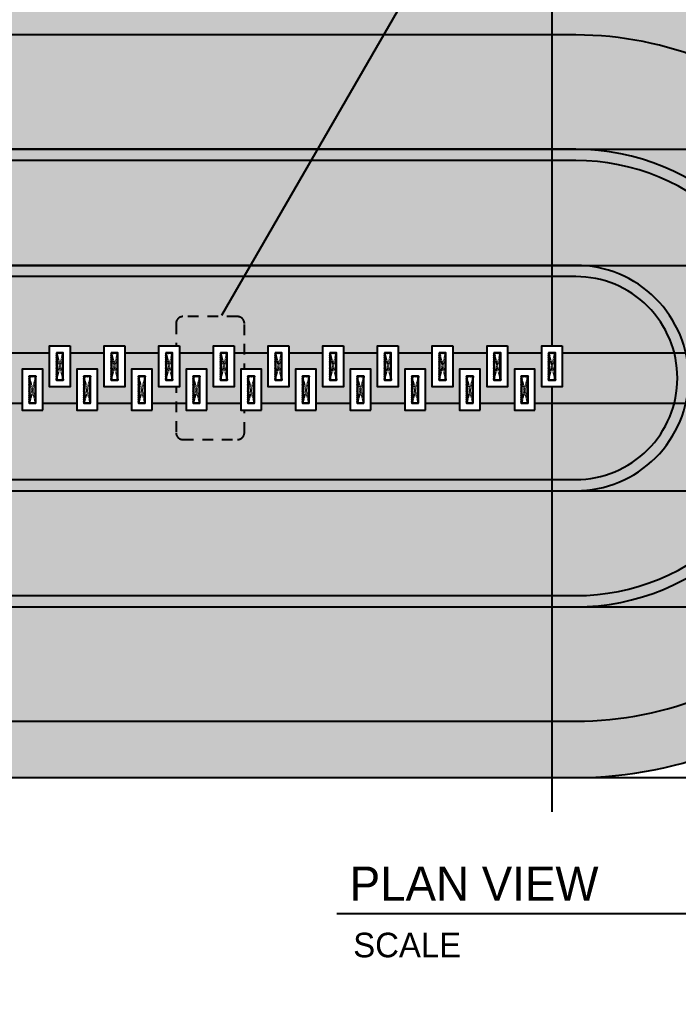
# Model space of a CAD drawing. Header units: millimetres. Extents: x -244126 to 368105, y -173968 to 259060.
# Drawn here: x -191549 to -186727, y 26379 to 33496 of the extents above; entities that cross this region are included whole.
import ezdxf
from ezdxf.enums import TextEntityAlignment as Align

# ---------------------------------------------------------------- set-up
doc = ezdxf.new("R2010")
doc.units = ezdxf.units.MM
doc.header["$MEASUREMENT"] = 0
for name, pattern in [('BORDER2', [22.225, 6.35, -3.175, 6.35, -3.175, 0, -3.175]), ('CENTER', [2, 1.25, -0.25, 0.25, -0.25]), ('HIDDEN', [9.525, 6.35, -3.175]), ('TA_GL_000.00010', [0.000275, 0.0001, -2.5e-05, 2.5e-05, -2.5e-05, 0.0001]), ('TA_HL_011.00000', [71.5, 39.05, -32.45]), ('TA_HL_047.00000', [305.5, 166.85, -138.65])]:
    doc.linetypes.add(name, pattern=pattern)
for name, color, linetype in [('000 - GRID', 8, 'CENTER'), ('000 - H A T C H', 8, 'Continuous'), ('000 - H I D D E N', 7, 'Continuous'), ('000 - SYMBOL CON', 1, 'Continuous'), ('000 - T E X T', 4, 'Continuous'), ('000 - WIPEOUT', 250, 'Continuous'), ('001 - ASCESSORIES', 1, 'Continuous'), ('002 - STRUCTURAL STEEL', 4, 'Continuous'), ('A04_TUBE SERIES', 7, 'Continuous')]:
    doc.layers.add(name, color=color, linetype=linetype)
doc.styles.add('Cetury Gothic', font='GOTHIC.TTF')
doc.styles.add('TA', font='Cordia New.ttf', dxfattribs={"height": 4.5})
pattern_1 = [(37.5, (187478.44, -8947.33), (-3.149668, 96.341188), [0, -76, 0, -85, 0, -81.25]), (7.5, (187478.44, -8947.33), (88.488835, 141.1073), [0, -41, 0, -68.5, 0, -26.25]), (327.5, (187416.94, -8947.33), (155.707093, 0.282953), [0, -25, 0, -90, 0, -117.5]), (317.5, (187416.94, -8947.33), (150.30633, 43.88378), [0, -12.5, 0, -59, 0, -67.5])]
pattern_2 = [(37.5, (187478.442, -1558.447), (-0.6299336, 19.2682377), [0, -15.2, 0, -17, 0, -16.25]), (7.5, (187478.442, -1558.447), (17.697767, 28.2214607), [0, -8.2, 0, -13.7, 0, -5.25]), (327.5, (187466.142, -1558.447), (31.1414186, 0.0565905), [0, -5, 0, -18, 0, -23.5]), (317.5, (187466.142, -1558.447), (30.061266, 8.7767556), [0, -2.5, 0, -11.8, 0, -13.5])]

# ---------------------------------------------------------------- blocks, each defined once
blk = doc.blocks.new('*U4252')
at = {"color": 250}
for points in [[(3625, 0), (3625, 200), (3575, 200), (3575, 0)], [(4025, 0), (4025, 200), (3975, 200), (3975, 0)], [(4425, 0), (4425, 200), (4375, 200), (4375, 0)], [(4825, 0), (4825, 200), (4775, 200), (4775, 0)], [(5225, 0), (5225, 200), (5175, 200), (5175, 0)], [(5625, 0), (5625, 200), (5575, 200), (5575, 0)], [(6025, 0), (6025, 200), (5975, 200), (5975, 0)], [(6425, 0), (6425, 200), (6375, 200), (6375, 0)], [(6825, 0), (6825, 200), (6775, 200), (6775, 0)], [(7225, 0), (7225, 200), (7175, 200), (7175, 0)]]:
    blk.add_wipeout(points, dxfattribs=at).dxf.layer = '000 - WIPEOUT'
at = {"layer": '000 - H I D D E N', "color": 8, "linetype": 'HIDDEN'}
for p, q in [((3625, 0), (3575, 200)), ((3625, 200), (3575, 0)), ((4025, 0), (3975, 200)), ((4025, 200), (3975, 0)), ((4425, 0), (4375, 200)), ((4425, 200), (4375, 0)), ((4825, 0), (4775, 200)), ((4825, 200), (4775, 0)), ((5225, 0), (5175, 200)), ((5225, 200), (5175, 0)), ((5625, 0), (5575, 200)), ((5625, 200), (5575, 0)), ((6025, 0), (5975, 200)), ((6025, 200), (5975, 0)), ((6425, 0), (6375, 200)), ((6425, 200), (6375, 0)), ((6825, 0), (6775, 200)), ((6825, 200), (6775, 0)), ((7225, 0), (7175, 200)), ((7225, 200), (7175, 0))]:
    blk.add_line(p, q, dxfattribs=at)
at = {"layer": '002 - STRUCTURAL STEEL', "color": 0}
for points in [[(3625, 0), (3625, 200), (3575, 200), (3575, 0)], [(4025, 0), (4025, 200), (3975, 200), (3975, 0)], [(4425, 0), (4425, 200), (4375, 200), (4375, 0)], [(4825, 0), (4825, 200), (4775, 200), (4775, 0)], [(5225, 0), (5225, 200), (5175, 200), (5175, 0)], [(5625, 0), (5625, 200), (5575, 200), (5575, 0)], [(6025, 0), (6025, 200), (5975, 200), (5975, 0)], [(6425, 0), (6425, 200), (6375, 200), (6375, 0)], [(6825, 0), (6825, 200), (6775, 200), (6775, 0)], [(7225, 0), (7225, 200), (7175, 200), (7175, 0)]]:
    blk.add_lwpolyline(points, close=True, dxfattribs=at)
for points in [[(3622, 4), (3622, 196, 0.414214), (3621, 197), (3579, 197, 0.414214), (3578, 196), (3578, 4, 0.414214), (3579, 3), (3621, 3, 0.414214)], [(4022, 4), (4022, 196, 0.414214), (4021, 197), (3979, 197, 0.414214), (3978, 196), (3978, 4, 0.414214), (3979, 3), (4021, 3, 0.414214)], [(4422, 4), (4422, 196, 0.414214), (4421, 197), (4379, 197, 0.414214), (4378, 196), (4378, 4, 0.414214), (4379, 3), (4421, 3, 0.414214)], [(4822, 4), (4822, 196, 0.414214), (4821, 197), (4779, 197, 0.414214), (4778, 196), (4778, 4, 0.414214), (4779, 3), (4821, 3, 0.414214)], [(5222, 4), (5222, 196, 0.414214), (5221, 197), (5179, 197, 0.414214), (5178, 196), (5178, 4, 0.414214), (5179, 3), (5221, 3, 0.414214)], [(5622, 4), (5622, 196, 0.414214), (5621, 197), (5579, 197, 0.414214), (5578, 196), (5578, 4, 0.414214), (5579, 3), (5621, 3, 0.414214)], [(6022, 4), (6022, 196, 0.414214), (6021, 197), (5979, 197, 0.414214), (5978, 196), (5978, 4, 0.414214), (5979, 3), (6021, 3, 0.414214)], [(6422, 4), (6422, 196, 0.414214), (6421, 197), (6379, 197, 0.414214), (6378, 196), (6378, 4, 0.414214), (6379, 3), (6421, 3, 0.414214)], [(6822, 4), (6822, 196, 0.414214), (6821, 197), (6779, 197, 0.414214), (6778, 196), (6778, 4, 0.414214), (6779, 3), (6821, 3, 0.414214)], [(7222, 4), (7222, 196, 0.414214), (7221, 197), (7179, 197, 0.414214), (7178, 196), (7178, 4, 0.414214), (7179, 3), (7221, 3, 0.414214)]]:
    blk.add_lwpolyline(points, format="xyb", close=True, dxfattribs=at)
at = {"layer": 'Defpoints', "color": 250}
for points in [[(3625, 0), (3625, 200), (3575, 200), (3575, 0)], [(4025, 0), (4025, 200), (3975, 200), (3975, 0)], [(4425, 0), (4425, 200), (4375, 200), (4375, 0)], [(4825, 0), (4825, 200), (4775, 200), (4775, 0)], [(5225, 0), (5225, 200), (5175, 200), (5175, 0)], [(5625, 0), (5625, 200), (5575, 200), (5575, 0)], [(6025, 0), (6025, 200), (5975, 200), (5975, 0)], [(6425, 0), (6425, 200), (6375, 200), (6375, 0)], [(6825, 0), (6825, 200), (6775, 200), (6775, 0)], [(7225, 0), (7225, 200), (7175, 200), (7175, 0)]]:
    blk.add_lwpolyline(points, close=True, dxfattribs=at)
at = {"color": 250}
for points in [[(3625, 0), (3625, 200), (3575, 200), (3575, 0)], [(4025, 0), (4025, 200), (3975, 200), (3975, 0)], [(4425, 0), (4425, 200), (4375, 200), (4375, 0)], [(4825, 0), (4825, 200), (4775, 200), (4775, 0)], [(5225, 0), (5225, 200), (5175, 200), (5175, 0)], [(5625, 0), (5625, 200), (5575, 200), (5575, 0)], [(6025, 0), (6025, 200), (5975, 200), (5975, 0)], [(6425, 0), (6425, 200), (6375, 200), (6375, 0)], [(6825, 0), (6825, 200), (6775, 200), (6775, 0)], [(7225, 0), (7225, 200), (7175, 200), (7175, 0)]]:
    blk.add_wipeout(points, dxfattribs=at).dxf.layer = '000 - WIPEOUT'
at = {"layer": '000 - H A T C H'}
h = blk.add_hatch(dxfattribs=at)
h.set_pattern_fill('ANSI32', color=256, scale=0.25)
h.set_pattern_definition([(45, (3600, 187.5), (-1.683798, 1.683798), []), (45, (3601.1225, 187.5), (-1.683798, 1.683798), [])])
h.paths.add_polyline_path([(3625, 0), (3625, 200), (3575, 200), (3575, 0)])
edge = h.paths.add_edge_path(flags=16)
edge.add_line((3622, 4), (3622, 196))
edge.add_arc((3621, 196), 1, 0, 90)
edge.add_line((3621, 197), (3579, 197))
edge.add_arc((3579, 196), 1, 90, 180)
edge.add_line((3578, 196), (3578, 4))
edge.add_arc((3579, 4), 1, 180, 270)
edge.add_line((3579, 3), (3621, 3))
edge.add_arc((3621, 4), 1, 270, 360)
h = blk.add_hatch(dxfattribs=at)
h.set_pattern_fill('ANSI32', color=256, scale=0.25)
h.set_pattern_definition([(45, (4000, 187.5), (-1.683798, 1.683798), []), (45, (4001.1225, 187.5), (-1.683798, 1.683798), [])])
h.paths.add_polyline_path([(4025, 0), (4025, 200), (3975, 200), (3975, 0)])
edge = h.paths.add_edge_path(flags=16)
edge.add_line((4022, 4), (4022, 196))
edge.add_arc((4021, 196), 1, 0, 90)
edge.add_line((4021, 197), (3979, 197))
edge.add_arc((3979, 196), 1, 90, 180)
edge.add_line((3978, 196), (3978, 4))
edge.add_arc((3979, 4), 1, 180, 270)
edge.add_line((3979, 3), (4021, 3))
edge.add_arc((4021, 4), 1, 270, 360)
h = blk.add_hatch(dxfattribs=at)
h.set_pattern_fill('ANSI32', color=256, scale=0.25)
h.set_pattern_definition([(45, (4400, 187.5), (-1.683798, 1.683798), []), (45, (4401.1225, 187.5), (-1.683798, 1.683798), [])])
h.paths.add_polyline_path([(4425, 0), (4425, 200), (4375, 200), (4375, 0)])
edge = h.paths.add_edge_path(flags=16)
edge.add_line((4422, 4), (4422, 196))
edge.add_arc((4421, 196), 1, 0, 90)
edge.add_line((4421, 197), (4379, 197))
edge.add_arc((4379, 196), 1, 90, 180)
edge.add_line((4378, 196), (4378, 4))
edge.add_arc((4379, 4), 1, 180, 270)
edge.add_line((4379, 3), (4421, 3))
edge.add_arc((4421, 4), 1, 270, 360)
h = blk.add_hatch(dxfattribs=at)
h.set_pattern_fill('ANSI32', color=256, scale=0.25)
h.set_pattern_definition([(45, (4800, 187.5), (-1.683798, 1.683798), []), (45, (4801.1225, 187.5), (-1.683798, 1.683798), [])])
h.paths.add_polyline_path([(4825, 0), (4825, 200), (4775, 200), (4775, 0)])
edge = h.paths.add_edge_path(flags=16)
edge.add_line((4822, 4), (4822, 196))
edge.add_arc((4821, 196), 1, 0, 90)
edge.add_line((4821, 197), (4779, 197))
edge.add_arc((4779, 196), 1, 90, 180)
edge.add_line((4778, 196), (4778, 4))
edge.add_arc((4779, 4), 1, 180, 270)
edge.add_line((4779, 3), (4821, 3))
edge.add_arc((4821, 4), 1, 270, 360)
h = blk.add_hatch(dxfattribs=at)
h.set_pattern_fill('ANSI32', color=256, scale=0.25)
h.set_pattern_definition([(45, (5200, 187.5), (-1.683798, 1.683798), []), (45, (5201.1225, 187.5), (-1.683798, 1.683798), [])])
h.paths.add_polyline_path([(5225, 0), (5225, 200), (5175, 200), (5175, 0)])
edge = h.paths.add_edge_path(flags=16)
edge.add_line((5222, 4), (5222, 196))
edge.add_arc((5221, 196), 1, 0, 90)
edge.add_line((5221, 197), (5179, 197))
edge.add_arc((5179, 196), 1, 90, 180)
edge.add_line((5178, 196), (5178, 4))
edge.add_arc((5179, 4), 1, 180, 270)
edge.add_line((5179, 3), (5221, 3))
edge.add_arc((5221, 4), 1, 270, 360)
h = blk.add_hatch(dxfattribs=at)
h.set_pattern_fill('ANSI32', color=256, scale=0.25)
h.set_pattern_definition([(45, (5600, 187.5), (-1.683798, 1.683798), []), (45, (5601.1225, 187.5), (-1.683798, 1.683798), [])])
h.paths.add_polyline_path([(5625, 0), (5625, 200), (5575, 200), (5575, 0)])
edge = h.paths.add_edge_path(flags=16)
edge.add_line((5622, 4), (5622, 196))
edge.add_arc((5621, 196), 1, 0, 90)
edge.add_line((5621, 197), (5579, 197))
edge.add_arc((5579, 196), 1, 90, 180)
edge.add_line((5578, 196), (5578, 4))
edge.add_arc((5579, 4), 1, 180, 270)
edge.add_line((5579, 3), (5621, 3))
edge.add_arc((5621, 4), 1, 270, 360)
h = blk.add_hatch(dxfattribs=at)
h.set_pattern_fill('ANSI32', color=256, scale=0.25)
h.set_pattern_definition([(45, (6000, 187.5), (-1.683798, 1.683798), []), (45, (6001.1225, 187.5), (-1.683798, 1.683798), [])])
h.paths.add_polyline_path([(6025, 0), (6025, 200), (5975, 200), (5975, 0)])
edge = h.paths.add_edge_path(flags=16)
edge.add_line((6022, 4), (6022, 196))
edge.add_arc((6021, 196), 1, 0, 90)
edge.add_line((6021, 197), (5979, 197))
edge.add_arc((5979, 196), 1, 90, 180)
edge.add_line((5978, 196), (5978, 4))
edge.add_arc((5979, 4), 1, 180, 270)
edge.add_line((5979, 3), (6021, 3))
edge.add_arc((6021, 4), 1, 270, 360)
h = blk.add_hatch(dxfattribs=at)
h.set_pattern_fill('ANSI32', color=256, scale=0.25)
h.set_pattern_definition([(45, (6400, 187.5), (-1.683798, 1.683798), []), (45, (6401.1225, 187.5), (-1.683798, 1.683798), [])])
h.paths.add_polyline_path([(6425, 0), (6425, 200), (6375, 200), (6375, 0)])
edge = h.paths.add_edge_path(flags=16)
edge.add_line((6422, 4), (6422, 196))
edge.add_arc((6421, 196), 1, 0, 90)
edge.add_line((6421, 197), (6379, 197))
edge.add_arc((6379, 196), 1, 90, 180)
edge.add_line((6378, 196), (6378, 4))
edge.add_arc((6379, 4), 1, 180, 270)
edge.add_line((6379, 3), (6421, 3))
edge.add_arc((6421, 4), 1, 270, 360)
h = blk.add_hatch(dxfattribs=at)
h.set_pattern_fill('ANSI32', color=256, scale=0.25)
h.set_pattern_definition([(45, (6800, 187.5), (-1.683798, 1.683798), []), (45, (6801.1225, 187.5), (-1.683798, 1.683798), [])])
h.paths.add_polyline_path([(6825, 0), (6825, 200), (6775, 200), (6775, 0)])
edge = h.paths.add_edge_path(flags=16)
edge.add_line((6822, 4), (6822, 196))
edge.add_arc((6821, 196), 1, 0, 90)
edge.add_line((6821, 197), (6779, 197))
edge.add_arc((6779, 196), 1, 90, 180)
edge.add_line((6778, 196), (6778, 4))
edge.add_arc((6779, 4), 1, 180, 270)
edge.add_line((6779, 3), (6821, 3))
edge.add_arc((6821, 4), 1, 270, 360)
h = blk.add_hatch(dxfattribs=at)
h.set_pattern_fill('ANSI32', color=256, scale=0.25)
h.set_pattern_definition([(45, (7200, 187.5), (-1.683798, 1.683798), []), (45, (7201.1225, 187.5), (-1.683798, 1.683798), [])])
h.paths.add_polyline_path([(7225, 0), (7225, 200), (7175, 200), (7175, 0)])
edge = h.paths.add_edge_path(flags=16)
edge.add_line((7222, 4), (7222, 196))
edge.add_arc((7221, 196), 1, 0, 90)
edge.add_line((7221, 197), (7179, 197))
edge.add_arc((7179, 196), 1, 90, 180)
edge.add_line((7178, 196), (7178, 4))
edge.add_arc((7179, 4), 1, 180, 270)
edge.add_line((7179, 3), (7221, 3))
edge.add_arc((7221, 4), 1, 270, 360)
at = {"layer": '000 - H I D D E N', "color": 8, "linetype": 'HIDDEN'}
for p, q in [((3625, 0), (3575, 200)), ((3625, 200), (3575, 0)), ((4025, 0), (3975, 200)), ((4025, 200), (3975, 0)), ((4425, 0), (4375, 200)), ((4425, 200), (4375, 0)), ((4825, 0), (4775, 200)), ((4825, 200), (4775, 0)), ((5225, 0), (5175, 200)), ((5225, 200), (5175, 0)), ((5625, 0), (5575, 200)), ((5625, 200), (5575, 0)), ((6025, 0), (5975, 200)), ((6025, 200), (5975, 0)), ((6425, 0), (6375, 200)), ((6425, 200), (6375, 0)), ((6825, 0), (6775, 200)), ((6825, 200), (6775, 0)), ((7225, 0), (7175, 200)), ((7225, 200), (7175, 0))]:
    blk.add_line(p, q, dxfattribs=at)
at = {"layer": '002 - STRUCTURAL STEEL', "color": 0}
for points in [[(3625, 0), (3625, 200), (3575, 200), (3575, 0)], [(4025, 0), (4025, 200), (3975, 200), (3975, 0)], [(4425, 0), (4425, 200), (4375, 200), (4375, 0)], [(4825, 0), (4825, 200), (4775, 200), (4775, 0)], [(5225, 0), (5225, 200), (5175, 200), (5175, 0)], [(5625, 0), (5625, 200), (5575, 200), (5575, 0)], [(6025, 0), (6025, 200), (5975, 200), (5975, 0)], [(6425, 0), (6425, 200), (6375, 200), (6375, 0)], [(6825, 0), (6825, 200), (6775, 200), (6775, 0)], [(7225, 0), (7225, 200), (7175, 200), (7175, 0)]]:
    blk.add_lwpolyline(points, close=True, dxfattribs=at)
for points in [[(3622, 4), (3622, 196, 0.414214), (3621, 197), (3579, 197, 0.414214), (3578, 196), (3578, 4, 0.414214), (3579, 3), (3621, 3, 0.414214)], [(4022, 4), (4022, 196, 0.414214), (4021, 197), (3979, 197, 0.414214), (3978, 196), (3978, 4, 0.414214), (3979, 3), (4021, 3, 0.414214)], [(4422, 4), (4422, 196, 0.414214), (4421, 197), (4379, 197, 0.414214), (4378, 196), (4378, 4, 0.414214), (4379, 3), (4421, 3, 0.414214)], [(4822, 4), (4822, 196, 0.414214), (4821, 197), (4779, 197, 0.414214), (4778, 196), (4778, 4, 0.414214), (4779, 3), (4821, 3, 0.414214)], [(5222, 4), (5222, 196, 0.414214), (5221, 197), (5179, 197, 0.414214), (5178, 196), (5178, 4, 0.414214), (5179, 3), (5221, 3, 0.414214)], [(5622, 4), (5622, 196, 0.414214), (5621, 197), (5579, 197, 0.414214), (5578, 196), (5578, 4, 0.414214), (5579, 3), (5621, 3, 0.414214)], [(6022, 4), (6022, 196, 0.414214), (6021, 197), (5979, 197, 0.414214), (5978, 196), (5978, 4, 0.414214), (5979, 3), (6021, 3, 0.414214)], [(6422, 4), (6422, 196, 0.414214), (6421, 197), (6379, 197, 0.414214), (6378, 196), (6378, 4, 0.414214), (6379, 3), (6421, 3, 0.414214)], [(6822, 4), (6822, 196, 0.414214), (6821, 197), (6779, 197, 0.414214), (6778, 196), (6778, 4, 0.414214), (6779, 3), (6821, 3, 0.414214)], [(7222, 4), (7222, 196, 0.414214), (7221, 197), (7179, 197, 0.414214), (7178, 196), (7178, 4, 0.414214), (7179, 3), (7221, 3, 0.414214)]]:
    blk.add_lwpolyline(points, format="xyb", close=True, dxfattribs=at)
at = {"layer": 'Defpoints', "color": 250}
for points in [[(3625, 0), (3625, 200), (3575, 200), (3575, 0)], [(4025, 0), (4025, 200), (3975, 200), (3975, 0)], [(4425, 0), (4425, 200), (4375, 200), (4375, 0)], [(4825, 0), (4825, 200), (4775, 200), (4775, 0)], [(5225, 0), (5225, 200), (5175, 200), (5175, 0)], [(5625, 0), (5625, 200), (5575, 200), (5575, 0)], [(6025, 0), (6025, 200), (5975, 200), (5975, 0)], [(6425, 0), (6425, 200), (6375, 200), (6375, 0)], [(6825, 0), (6825, 200), (6775, 200), (6775, 0)], [(7225, 0), (7225, 200), (7175, 200), (7175, 0)]]:
    blk.add_lwpolyline(points, close=True, dxfattribs=at)
blk = doc.blocks.new('*U4253')
at = {"color": 250}
for points in [[(-7375, 0), (-7375, 200), (-7425, 200), (-7425, 0)], [(-6975, 0), (-6975, 200), (-7025, 200), (-7025, 0)], [(-6575, 0), (-6575, 200), (-6625, 200), (-6625, 0)], [(-6175, 0), (-6175, 200), (-6225, 200), (-6225, 0)], [(-5775, 0), (-5775, 200), (-5825, 200), (-5825, 0)], [(-5375, 0), (-5375, 200), (-5425, 200), (-5425, 0)], [(-4975, 0), (-4975, 200), (-5025, 200), (-5025, 0)], [(-4575, 0), (-4575, 200), (-4625, 200), (-4625, 0)], [(-4175, 0), (-4175, 200), (-4225, 200), (-4225, 0)], [(-3775, 0), (-3775, 200), (-3825, 200), (-3825, 0)]]:
    blk.add_wipeout(points, dxfattribs=at).dxf.layer = '000 - WIPEOUT'
at = {"layer": '000 - H I D D E N', "color": 8, "linetype": 'HIDDEN'}
for p, q in [((-7375, 0), (-7425, 200)), ((-7375, 200), (-7425, 0)), ((-6975, 0), (-7025, 200)), ((-6975, 200), (-7025, 0)), ((-6575, 0), (-6625, 200)), ((-6575, 200), (-6625, 0)), ((-6175, 0), (-6225, 200)), ((-6175, 200), (-6225, 0)), ((-5775, 0), (-5825, 200)), ((-5775, 200), (-5825, 0)), ((-5375, 0), (-5425, 200)), ((-5375, 200), (-5425, 0)), ((-4975, 0), (-5025, 200)), ((-4975, 200), (-5025, 0)), ((-4575, 0), (-4625, 200)), ((-4575, 200), (-4625, 0)), ((-4175, 0), (-4225, 200)), ((-4175, 200), (-4225, 0)), ((-3775, 0), (-3825, 200)), ((-3775, 200), (-3825, 0))]:
    blk.add_line(p, q, dxfattribs=at)
at = {"layer": '002 - STRUCTURAL STEEL', "color": 0}
for points in [[(-7375, 0), (-7375, 200), (-7425, 200), (-7425, 0)], [(-6975, 0), (-6975, 200), (-7025, 200), (-7025, 0)], [(-6575, 0), (-6575, 200), (-6625, 200), (-6625, 0)], [(-6175, 0), (-6175, 200), (-6225, 200), (-6225, 0)], [(-5775, 0), (-5775, 200), (-5825, 200), (-5825, 0)], [(-5375, 0), (-5375, 200), (-5425, 200), (-5425, 0)], [(-4975, 0), (-4975, 200), (-5025, 200), (-5025, 0)], [(-4575, 0), (-4575, 200), (-4625, 200), (-4625, 0)], [(-4175, 0), (-4175, 200), (-4225, 200), (-4225, 0)], [(-3775, 0), (-3775, 200), (-3825, 200), (-3825, 0)]]:
    blk.add_lwpolyline(points, close=True, dxfattribs=at)
for points in [[(-7378, 4), (-7378, 196, 0.414214), (-7379, 197), (-7421, 197, 0.414214), (-7422, 196), (-7422, 4, 0.414214), (-7421, 3), (-7379, 3, 0.414214)], [(-6978, 4), (-6978, 196, 0.414214), (-6979, 197), (-7021, 197, 0.414214), (-7022, 196), (-7022, 4, 0.414214), (-7021, 3), (-6979, 3, 0.414214)], [(-6578, 4), (-6578, 196, 0.414214), (-6579, 197), (-6621, 197, 0.414214), (-6622, 196), (-6622, 4, 0.414214), (-6621, 3), (-6579, 3, 0.414214)], [(-6178, 4), (-6178, 196, 0.414214), (-6179, 197), (-6221, 197, 0.414214), (-6222, 196), (-6222, 4, 0.414214), (-6221, 3), (-6179, 3, 0.414214)], [(-5778, 4), (-5778, 196, 0.414214), (-5779, 197), (-5821, 197, 0.414214), (-5822, 196), (-5822, 4, 0.414214), (-5821, 3), (-5779, 3, 0.414214)], [(-5378, 4), (-5378, 196, 0.414214), (-5379, 197), (-5421, 197, 0.414214), (-5422, 196), (-5422, 4, 0.414214), (-5421, 3), (-5379, 3, 0.414214)], [(-4978, 4), (-4978, 196, 0.414214), (-4979, 197), (-5021, 197, 0.414214), (-5022, 196), (-5022, 4, 0.414214), (-5021, 3), (-4979, 3, 0.414214)], [(-4578, 4), (-4578, 196, 0.414214), (-4579, 197), (-4621, 197, 0.414214), (-4622, 196), (-4622, 4, 0.414214), (-4621, 3), (-4579, 3, 0.414214)], [(-4178, 4), (-4178, 196, 0.414214), (-4179, 197), (-4221, 197, 0.414214), (-4222, 196), (-4222, 4, 0.414214), (-4221, 3), (-4179, 3, 0.414214)], [(-3778, 4), (-3778, 196, 0.414214), (-3779, 197), (-3821, 197, 0.414214), (-3822, 196), (-3822, 4, 0.414214), (-3821, 3), (-3779, 3, 0.414214)]]:
    blk.add_lwpolyline(points, format="xyb", close=True, dxfattribs=at)
at = {"layer": 'Defpoints', "color": 250}
for points in [[(-7375, 0), (-7375, 200), (-7425, 200), (-7425, 0)], [(-6975, 0), (-6975, 200), (-7025, 200), (-7025, 0)], [(-6575, 0), (-6575, 200), (-6625, 200), (-6625, 0)], [(-6175, 0), (-6175, 200), (-6225, 200), (-6225, 0)], [(-5775, 0), (-5775, 200), (-5825, 200), (-5825, 0)], [(-5375, 0), (-5375, 200), (-5425, 200), (-5425, 0)], [(-4975, 0), (-4975, 200), (-5025, 200), (-5025, 0)], [(-4575, 0), (-4575, 200), (-4625, 200), (-4625, 0)], [(-4175, 0), (-4175, 200), (-4225, 200), (-4225, 0)], [(-3775, 0), (-3775, 200), (-3825, 200), (-3825, 0)]]:
    blk.add_lwpolyline(points, close=True, dxfattribs=at)
at = {"color": 250}
for points in [[(-7375, 0), (-7375, 200), (-7425, 200), (-7425, 0)], [(-6975, 0), (-6975, 200), (-7025, 200), (-7025, 0)], [(-6575, 0), (-6575, 200), (-6625, 200), (-6625, 0)], [(-6175, 0), (-6175, 200), (-6225, 200), (-6225, 0)], [(-5775, 0), (-5775, 200), (-5825, 200), (-5825, 0)], [(-5375, 0), (-5375, 200), (-5425, 200), (-5425, 0)], [(-4975, 0), (-4975, 200), (-5025, 200), (-5025, 0)], [(-4575, 0), (-4575, 200), (-4625, 200), (-4625, 0)], [(-4175, 0), (-4175, 200), (-4225, 200), (-4225, 0)], [(-3775, 0), (-3775, 200), (-3825, 200), (-3825, 0)]]:
    blk.add_wipeout(points, dxfattribs=at).dxf.layer = '000 - WIPEOUT'
at = {"layer": '000 - H A T C H'}
h = blk.add_hatch(dxfattribs=at)
h.set_pattern_fill('ANSI32', color=256, scale=0.25)
h.set_pattern_definition([(45, (-7400, 187.5), (-1.683798, 1.683798), []), (45, (-7398.8775, 187.5), (-1.683798, 1.683798), [])])
h.paths.add_polyline_path([(-7375, 0), (-7375, 200), (-7425, 200), (-7425, 0)])
edge = h.paths.add_edge_path(flags=16)
edge.add_line((-7378, 4), (-7378, 196))
edge.add_arc((-7379, 196), 1, 0, 90)
edge.add_line((-7379, 197), (-7421, 197))
edge.add_arc((-7421, 196), 1, 90, 180)
edge.add_line((-7422, 196), (-7422, 4))
edge.add_arc((-7421, 4), 1, 180, 270)
edge.add_line((-7421, 3), (-7379, 3))
edge.add_arc((-7379, 4), 1, 270, 360)
h = blk.add_hatch(dxfattribs=at)
h.set_pattern_fill('ANSI32', color=256, scale=0.25)
h.set_pattern_definition([(45, (-7000, 187.5), (-1.683798, 1.683798), []), (45, (-6998.8775, 187.5), (-1.683798, 1.683798), [])])
h.paths.add_polyline_path([(-6975, 0), (-6975, 200), (-7025, 200), (-7025, 0)])
edge = h.paths.add_edge_path(flags=16)
edge.add_line((-6978, 4), (-6978, 196))
edge.add_arc((-6979, 196), 1, 0, 90)
edge.add_line((-6979, 197), (-7021, 197))
edge.add_arc((-7021, 196), 1, 90, 180)
edge.add_line((-7022, 196), (-7022, 4))
edge.add_arc((-7021, 4), 1, 180, 270)
edge.add_line((-7021, 3), (-6979, 3))
edge.add_arc((-6979, 4), 1, 270, 360)
h = blk.add_hatch(dxfattribs=at)
h.set_pattern_fill('ANSI32', color=256, scale=0.25)
h.set_pattern_definition([(45, (-6600, 187.5), (-1.683798, 1.683798), []), (45, (-6598.8775, 187.5), (-1.683798, 1.683798), [])])
h.paths.add_polyline_path([(-6575, 0), (-6575, 200), (-6625, 200), (-6625, 0)])
edge = h.paths.add_edge_path(flags=16)
edge.add_line((-6578, 4), (-6578, 196))
edge.add_arc((-6579, 196), 1, 0, 90)
edge.add_line((-6579, 197), (-6621, 197))
edge.add_arc((-6621, 196), 1, 90, 180)
edge.add_line((-6622, 196), (-6622, 4))
edge.add_arc((-6621, 4), 1, 180, 270)
edge.add_line((-6621, 3), (-6579, 3))
edge.add_arc((-6579, 4), 1, 270, 360)
h = blk.add_hatch(dxfattribs=at)
h.set_pattern_fill('ANSI32', color=256, scale=0.25)
h.set_pattern_definition([(45, (-6200, 187.5), (-1.683798, 1.683798), []), (45, (-6198.8775, 187.5), (-1.683798, 1.683798), [])])
h.paths.add_polyline_path([(-6175, 0), (-6175, 200), (-6225, 200), (-6225, 0)])
edge = h.paths.add_edge_path(flags=16)
edge.add_line((-6178, 4), (-6178, 196))
edge.add_arc((-6179, 196), 1, 0, 90)
edge.add_line((-6179, 197), (-6221, 197))
edge.add_arc((-6221, 196), 1, 90, 180)
edge.add_line((-6222, 196), (-6222, 4))
edge.add_arc((-6221, 4), 1, 180, 270)
edge.add_line((-6221, 3), (-6179, 3))
edge.add_arc((-6179, 4), 1, 270, 360)
h = blk.add_hatch(dxfattribs=at)
h.set_pattern_fill('ANSI32', color=256, scale=0.25)
h.set_pattern_definition([(45, (-5800, 187.5), (-1.683798, 1.683798), []), (45, (-5798.8775, 187.5), (-1.683798, 1.683798), [])])
h.paths.add_polyline_path([(-5775, 0), (-5775, 200), (-5825, 200), (-5825, 0)])
edge = h.paths.add_edge_path(flags=16)
edge.add_line((-5778, 4), (-5778, 196))
edge.add_arc((-5779, 196), 1, 0, 90)
edge.add_line((-5779, 197), (-5821, 197))
edge.add_arc((-5821, 196), 1, 90, 180)
edge.add_line((-5822, 196), (-5822, 4))
edge.add_arc((-5821, 4), 1, 180, 270)
edge.add_line((-5821, 3), (-5779, 3))
edge.add_arc((-5779, 4), 1, 270, 360)
h = blk.add_hatch(dxfattribs=at)
h.set_pattern_fill('ANSI32', color=256, scale=0.25)
h.set_pattern_definition([(45, (-5400, 187.5), (-1.683798, 1.683798), []), (45, (-5398.8775, 187.5), (-1.683798, 1.683798), [])])
h.paths.add_polyline_path([(-5375, 0), (-5375, 200), (-5425, 200), (-5425, 0)])
edge = h.paths.add_edge_path(flags=16)
edge.add_line((-5378, 4), (-5378, 196))
edge.add_arc((-5379, 196), 1, 0, 90)
edge.add_line((-5379, 197), (-5421, 197))
edge.add_arc((-5421, 196), 1, 90, 180)
edge.add_line((-5422, 196), (-5422, 4))
edge.add_arc((-5421, 4), 1, 180, 270)
edge.add_line((-5421, 3), (-5379, 3))
edge.add_arc((-5379, 4), 1, 270, 360)
h = blk.add_hatch(dxfattribs=at)
h.set_pattern_fill('ANSI32', color=256, scale=0.25)
h.set_pattern_definition([(45, (-5000, 187.5), (-1.683798, 1.683798), []), (45, (-4998.8775, 187.5), (-1.683798, 1.683798), [])])
h.paths.add_polyline_path([(-4975, 0), (-4975, 200), (-5025, 200), (-5025, 0)])
edge = h.paths.add_edge_path(flags=16)
edge.add_line((-4978, 4), (-4978, 196))
edge.add_arc((-4979, 196), 1, 0, 90)
edge.add_line((-4979, 197), (-5021, 197))
edge.add_arc((-5021, 196), 1, 90, 180)
edge.add_line((-5022, 196), (-5022, 4))
edge.add_arc((-5021, 4), 1, 180, 270)
edge.add_line((-5021, 3), (-4979, 3))
edge.add_arc((-4979, 4), 1, 270, 360)
h = blk.add_hatch(dxfattribs=at)
h.set_pattern_fill('ANSI32', color=256, scale=0.25)
h.set_pattern_definition([(45, (-4600, 187.5), (-1.683798, 1.683798), []), (45, (-4598.8775, 187.5), (-1.683798, 1.683798), [])])
h.paths.add_polyline_path([(-4575, 0), (-4575, 200), (-4625, 200), (-4625, 0)])
edge = h.paths.add_edge_path(flags=16)
edge.add_line((-4578, 4), (-4578, 196))
edge.add_arc((-4579, 196), 1, 0, 90)
edge.add_line((-4579, 197), (-4621, 197))
edge.add_arc((-4621, 196), 1, 90, 180)
edge.add_line((-4622, 196), (-4622, 4))
edge.add_arc((-4621, 4), 1, 180, 270)
edge.add_line((-4621, 3), (-4579, 3))
edge.add_arc((-4579, 4), 1, 270, 360)
h = blk.add_hatch(dxfattribs=at)
h.set_pattern_fill('ANSI32', color=256, scale=0.25)
h.set_pattern_definition([(45, (-4200, 187.5), (-1.683798, 1.683798), []), (45, (-4198.8775, 187.5), (-1.683798, 1.683798), [])])
h.paths.add_polyline_path([(-4175, 0), (-4175, 200), (-4225, 200), (-4225, 0)])
edge = h.paths.add_edge_path(flags=16)
edge.add_line((-4178, 4), (-4178, 196))
edge.add_arc((-4179, 196), 1, 0, 90)
edge.add_line((-4179, 197), (-4221, 197))
edge.add_arc((-4221, 196), 1, 90, 180)
edge.add_line((-4222, 196), (-4222, 4))
edge.add_arc((-4221, 4), 1, 180, 270)
edge.add_line((-4221, 3), (-4179, 3))
edge.add_arc((-4179, 4), 1, 270, 360)
h = blk.add_hatch(dxfattribs=at)
h.set_pattern_fill('ANSI32', color=256, scale=0.25)
h.set_pattern_definition([(45, (-3800, 187.5), (-1.683798, 1.683798), []), (45, (-3798.8775, 187.5), (-1.683798, 1.683798), [])])
h.paths.add_polyline_path([(-3775, 0), (-3775, 200), (-3825, 200), (-3825, 0)])
edge = h.paths.add_edge_path(flags=16)
edge.add_line((-3778, 4), (-3778, 196))
edge.add_arc((-3779, 196), 1, 0, 90)
edge.add_line((-3779, 197), (-3821, 197))
edge.add_arc((-3821, 196), 1, 90, 180)
edge.add_line((-3822, 196), (-3822, 4))
edge.add_arc((-3821, 4), 1, 180, 270)
edge.add_line((-3821, 3), (-3779, 3))
edge.add_arc((-3779, 4), 1, 270, 360)
at = {"layer": '000 - H I D D E N', "color": 8, "linetype": 'HIDDEN'}
for p, q in [((-7375, 0), (-7425, 200)), ((-7375, 200), (-7425, 0)), ((-6975, 0), (-7025, 200)), ((-6975, 200), (-7025, 0)), ((-6575, 0), (-6625, 200)), ((-6575, 200), (-6625, 0)), ((-6175, 0), (-6225, 200)), ((-6175, 200), (-6225, 0)), ((-5775, 0), (-5825, 200)), ((-5775, 200), (-5825, 0)), ((-5375, 0), (-5425, 200)), ((-5375, 200), (-5425, 0)), ((-4975, 0), (-5025, 200)), ((-4975, 200), (-5025, 0)), ((-4575, 0), (-4625, 200)), ((-4575, 200), (-4625, 0)), ((-4175, 0), (-4225, 200)), ((-4175, 200), (-4225, 0)), ((-3775, 0), (-3825, 200)), ((-3775, 200), (-3825, 0))]:
    blk.add_line(p, q, dxfattribs=at)
at = {"layer": '002 - STRUCTURAL STEEL', "color": 0}
for points in [[(-7375, 0), (-7375, 200), (-7425, 200), (-7425, 0)], [(-6975, 0), (-6975, 200), (-7025, 200), (-7025, 0)], [(-6575, 0), (-6575, 200), (-6625, 200), (-6625, 0)], [(-6175, 0), (-6175, 200), (-6225, 200), (-6225, 0)], [(-5775, 0), (-5775, 200), (-5825, 200), (-5825, 0)], [(-5375, 0), (-5375, 200), (-5425, 200), (-5425, 0)], [(-4975, 0), (-4975, 200), (-5025, 200), (-5025, 0)], [(-4575, 0), (-4575, 200), (-4625, 200), (-4625, 0)], [(-4175, 0), (-4175, 200), (-4225, 200), (-4225, 0)], [(-3775, 0), (-3775, 200), (-3825, 200), (-3825, 0)]]:
    blk.add_lwpolyline(points, close=True, dxfattribs=at)
for points in [[(-7378, 4), (-7378, 196, 0.414214), (-7379, 197), (-7421, 197, 0.414214), (-7422, 196), (-7422, 4, 0.414214), (-7421, 3), (-7379, 3, 0.414214)], [(-6978, 4), (-6978, 196, 0.414214), (-6979, 197), (-7021, 197, 0.414214), (-7022, 196), (-7022, 4, 0.414214), (-7021, 3), (-6979, 3, 0.414214)], [(-6578, 4), (-6578, 196, 0.414214), (-6579, 197), (-6621, 197, 0.414214), (-6622, 196), (-6622, 4, 0.414214), (-6621, 3), (-6579, 3, 0.414214)], [(-6178, 4), (-6178, 196, 0.414214), (-6179, 197), (-6221, 197, 0.414214), (-6222, 196), (-6222, 4, 0.414214), (-6221, 3), (-6179, 3, 0.414214)], [(-5778, 4), (-5778, 196, 0.414214), (-5779, 197), (-5821, 197, 0.414214), (-5822, 196), (-5822, 4, 0.414214), (-5821, 3), (-5779, 3, 0.414214)], [(-5378, 4), (-5378, 196, 0.414214), (-5379, 197), (-5421, 197, 0.414214), (-5422, 196), (-5422, 4, 0.414214), (-5421, 3), (-5379, 3, 0.414214)], [(-4978, 4), (-4978, 196, 0.414214), (-4979, 197), (-5021, 197, 0.414214), (-5022, 196), (-5022, 4, 0.414214), (-5021, 3), (-4979, 3, 0.414214)], [(-4578, 4), (-4578, 196, 0.414214), (-4579, 197), (-4621, 197, 0.414214), (-4622, 196), (-4622, 4, 0.414214), (-4621, 3), (-4579, 3, 0.414214)], [(-4178, 4), (-4178, 196, 0.414214), (-4179, 197), (-4221, 197, 0.414214), (-4222, 196), (-4222, 4, 0.414214), (-4221, 3), (-4179, 3, 0.414214)], [(-3778, 4), (-3778, 196, 0.414214), (-3779, 197), (-3821, 197, 0.414214), (-3822, 196), (-3822, 4, 0.414214), (-3821, 3), (-3779, 3, 0.414214)]]:
    blk.add_lwpolyline(points, format="xyb", close=True, dxfattribs=at)
at = {"layer": 'Defpoints', "color": 250}
for points in [[(-7375, 0), (-7375, 200), (-7425, 200), (-7425, 0)], [(-6975, 0), (-6975, 200), (-7025, 200), (-7025, 0)], [(-6575, 0), (-6575, 200), (-6625, 200), (-6625, 0)], [(-6175, 0), (-6175, 200), (-6225, 200), (-6225, 0)], [(-5775, 0), (-5775, 200), (-5825, 200), (-5825, 0)], [(-5375, 0), (-5375, 200), (-5425, 200), (-5425, 0)], [(-4975, 0), (-4975, 200), (-5025, 200), (-5025, 0)], [(-4575, 0), (-4575, 200), (-4625, 200), (-4625, 0)], [(-4175, 0), (-4175, 200), (-4225, 200), (-4225, 0)], [(-3775, 0), (-3775, 200), (-3825, 200), (-3825, 0)]]:
    blk.add_lwpolyline(points, close=True, dxfattribs=at)
blk = doc.blocks.new('*U3953')
at = {"color": 3}
blk.add_point((0, -5850), dxfattribs=at)
at = {"layer": '000 - GRID', "color": 0, "linetype": 'ByBlock'}
blk.add_line((0, 250), (0, -6100), dxfattribs=at)
at = {"layer": '000 - GRID', "color": 0}
blk.add_point((0, 0), dxfattribs=at)
at = {"style": 'TA', "flags": 1}
blk.add_attdef('LOCATION', (6, 6), '', height=4.5, dxfattribs=at)
blk = doc.blocks.new('*U3962')
at = {"layer": '000 - GRID', "color": 0, "linetype": 'ByBlock'}
blk.add_line((0, 250), (0, -21250), dxfattribs=at)
at = {"style": 'TA', "flags": 1}
blk.add_attdef('LOCATION', (6, 6), '', height=4.5, dxfattribs=at)
blk = doc.blocks.new('A$C87c29385')
at = {"layer": '000 - H A T C H', "linetype": 'ByBlock'}
h = blk.add_hatch(dxfattribs=at)
h.set_pattern_fill('AR-SAND', color=8, scale=10)
h.set_pattern_definition([(37.5, (187478.442, -1558.447), (-0.6299336, 19.2682377), [0, -15.2, 0, -17, 0, -16.25]), (7.5, (187478.442, -1558.447), (17.697767, 28.2214607), [0, -8.2, 0, -13.7, 0, -5.25]), (327.5, (187466.142, -1558.447), (31.1414186, 0.0565905), [0, -5, 0, -18, 0, -23.5]), (317.5, (187466.142, -1558.447), (30.061266, 8.7767556), [0, -2.5, 0, -11.8, 0, -13.5])])
edge = h.paths.add_edge_path(flags=16)
edge.add_line((-15150, -2512), (0, -2512))
edge.add_arc((0, 0), 2512, 270, 360)
edge.add_arc((0, 0), 2512, 0, 90)
edge.add_line((0, 2512), (-15150, 2512))
edge.add_arc((-15150, 0), 2512, 90, 180)
edge.add_arc((-15150, 0), 2512, 180, 270)
edge = h.paths.add_edge_path()
edge.add_line((-15150, -2925), (0, -2925))
edge.add_arc((0, 0), 2925, 270, 360)
edge.add_arc((0, 0), 2925, 0, 90)
edge.add_line((0, 2925), (-15150, 2925))
edge.add_arc((-15150, 0), 2925, 90, 180)
edge.add_arc((-15150, 0), 2925, 180, 270)
h = blk.add_hatch(dxfattribs=at)
h.set_pattern_fill('AR-SAND', color=8, scale=50)
h.set_pattern_definition(pattern_1)
h.paths.add_polyline_path([(0, 2512), (-15150, 2512, 0.414214), (-17662, 0, 0.414214), (-15150, -2512), (0, -2512, 0.414214), (2512, 0, 0.414214)])
h.paths.add_polyline_path([(-15150, 1675), (0, 1675, -0.414214), (1675, 0, -0.414214), (0, -1675), (-15150, -1675, -0.414214), (-16825, 0, -0.414214)], flags=16)
h.paths.add_polyline_path([(-15150, 1593), (0, 1593, -0.414214), (1593, 0, -0.414214), (0, -1593), (-15150, -1593, -0.414214), (-16743, 0, -0.414214)], flags=0)
h.paths.add_polyline_path([(-15150, 825), (0, 825, -0.414214), (825, 0, -0.414214), (0, -825), (-15150, -825, -0.414214), (-15975, 0, -0.414214)], flags=0)
h.paths.add_polyline_path([(-15150, 743), (0, 743, -0.414214), (743, 0, -0.414214), (0, -743), (-15150, -743, -0.414214), (-15893, 0, -0.414214)], flags=0)
h.paths.add_polyline_path([(0, 1593), (-15150, 1593, 0.414214), (-16743, 0, 0.414214), (-15150, -1593), (0, -1593, 0.414214), (1593, 0, 0.414214)], flags=0)
h.paths.add_polyline_path([(0, 743), (-15150, 743, 0.414214), (-15893, 0, 0.414214), (-15150, -743), (0, -743, 0.414214), (743, 0, 0.414214)], flags=0)
h = blk.add_hatch(dxfattribs=at)
h.set_pattern_fill('AR-SAND', color=8, scale=10)
h.set_pattern_definition(pattern_2)
edge = h.paths.add_edge_path(flags=16)
edge.add_line((-15150, -1593), (0, -1593))
edge.add_arc((0, 0), 1593, 270, 360)
edge.add_arc((0, 0), 1593, 0, 90)
edge.add_line((0, 1593), (-15150, 1593))
edge.add_arc((-15150, 0), 1593, 90, 180)
edge.add_arc((-15150, 0), 1593, 180, 270)
edge = h.paths.add_edge_path()
edge.add_line((-15150, -1675), (0, -1675))
edge.add_arc((0, 0), 1675, 270, 360)
edge.add_arc((0, 0), 1675, 0, 90)
edge.add_line((0, 1675), (-15150, 1675))
edge.add_arc((-15150, 0), 1675, 90, 180)
edge.add_arc((-15150, 0), 1675, 180, 270)
h = blk.add_hatch(dxfattribs=at)
h.set_pattern_fill('AR-SAND', color=8, scale=50)
h.set_pattern_definition(pattern_1)
h.paths.add_polyline_path([(0, 1593), (-15150, 1593, 0.414214), (-16743, 0, 0.414214), (-15150, -1593), (0, -1593, 0.414214), (1593, 0, 0.414214)])
h.paths.add_polyline_path([(-15150, 825), (0, 825, -0.414214), (825, 0, -0.414214), (0, -825), (-15150, -825, -0.414214), (-15975, 0, -0.414214)], flags=16)
h.paths.add_polyline_path([(-15150, 743), (0, 743, -0.414214), (743, 0, -0.414214), (0, -743), (-15150, -743, -0.414214), (-15893, 0, -0.414214)], flags=0)
h.paths.add_polyline_path([(0, 743), (-15150, 743, 0.414214), (-15893, 0, 0.414214), (-15150, -743), (0, -743, 0.414214), (743, 0, 0.414214)], flags=0)
h = blk.add_hatch(dxfattribs=at)
h.set_pattern_fill('AR-SAND', color=8, scale=10)
h.set_pattern_definition(pattern_2)
edge = h.paths.add_edge_path(flags=16)
edge.add_line((-15150, -743), (0, -743))
edge.add_arc((0, 0), 743, 270, 360)
edge.add_arc((0, 0), 743, 0, 90)
edge.add_line((0, 743), (-15150, 743))
edge.add_arc((-15150, 0), 743, 90, 180)
edge.add_arc((-15150, 0), 743, 180, 270)
edge = h.paths.add_edge_path()
edge.add_line((-15150, -825), (0, -825))
edge.add_arc((0, 0), 825, 270, 360)
edge.add_arc((0, 0), 825, 0, 90)
edge.add_line((0, 825), (-15150, 825))
edge.add_arc((-15150, 0), 825, 90, 180)
edge.add_arc((-15150, 0), 825, 180, 270)
h = blk.add_hatch(dxfattribs=at)
h.set_pattern_fill('AR-SAND', color=8, scale=50)
h.set_pattern_definition(pattern_1)
h.paths.add_polyline_path([(0, 743), (-15150, 743, 0.414214), (-15893, 0, 0.414214), (-15150, -743), (0, -743, 0.414214), (743, 0, 0.414214)])
blk = doc.blocks.new('*U4248')
at = {"color": 2}
blk.add_line((-4.511, 0), (4.511, 0), dxfattribs=at)
blk.add_circle((0, 0), 4.511, dxfattribs=at)
at = {"color": 7}
blk.add_point((3.241, -3.241), dxfattribs=at)
at = {"layer": '000 - SYMBOL CON', "color": 2, "linetype": 'ByBlock'}
blk.add_lwpolyline([(-51.525, -45.124), (-25.472, 0), (-4.511, 0)], dxfattribs=at)
at = {"color": 2, "style": 'Cetury Gothic'}
for tag, p in [('DETAIL_NO.', (0, 1.792)), ('DRAWING_NO.', (0, -1.792))]:
    blk.add_attdef(tag, text='', height=1.8, dxfattribs=at).set_placement(p, align=Align.MIDDLE_CENTER)
blk = doc.blocks.new('*U4254')
at = {"color": 250}
for points in [[(3675, 0), (3675, 300), (3525, 300), (3525, 0)], [(4075, 0), (4075, 300), (3925, 300), (3925, 0)], [(4475, 0), (4475, 300), (4325, 300), (4325, 0)], [(4875, 0), (4875, 300), (4725, 300), (4725, 0)], [(5275, 0), (5275, 300), (5125, 300), (5125, 0)], [(5675, 0), (5675, 300), (5525, 300), (5525, 0)], [(6075, 0), (6075, 300), (5925, 300), (5925, 0)], [(6475, 0), (6475, 300), (6325, 300), (6325, 0)], [(6875, 0), (6875, 300), (6725, 300), (6725, 0)], [(7275, 0), (7275, 300), (7125, 300), (7125, 0)]]:
    blk.add_wipeout(points, dxfattribs=at).dxf.layer = '000 - WIPEOUT'
at = {"layer": '002 - STRUCTURAL STEEL', "color": 0}
for points in [[(3675, 0), (3675, 300), (3525, 300), (3525, 0)], [(4075, 0), (4075, 300), (3925, 300), (3925, 0)], [(4475, 0), (4475, 300), (4325, 300), (4325, 0)], [(4875, 0), (4875, 300), (4725, 300), (4725, 0)], [(5275, 0), (5275, 300), (5125, 300), (5125, 0)], [(5675, 0), (5675, 300), (5525, 300), (5525, 0)], [(6075, 0), (6075, 300), (5925, 300), (5925, 0)], [(6475, 0), (6475, 300), (6325, 300), (6325, 0)], [(6875, 0), (6875, 300), (6725, 300), (6725, 0)], [(7275, 0), (7275, 300), (7125, 300), (7125, 0)]]:
    blk.add_lwpolyline(points, close=True, dxfattribs=at)
at = {"layer": 'Defpoints', "color": 250}
for points in [[(3675, 0), (3675, 300), (3525, 300), (3525, 0)], [(4075, 0), (4075, 300), (3925, 300), (3925, 0)], [(4475, 0), (4475, 300), (4325, 300), (4325, 0)], [(4875, 0), (4875, 300), (4725, 300), (4725, 0)], [(5275, 0), (5275, 300), (5125, 300), (5125, 0)], [(5675, 0), (5675, 300), (5525, 300), (5525, 0)], [(6075, 0), (6075, 300), (5925, 300), (5925, 0)], [(6475, 0), (6475, 300), (6325, 300), (6325, 0)], [(6875, 0), (6875, 300), (6725, 300), (6725, 0)], [(7275, 0), (7275, 300), (7125, 300), (7125, 0)]]:
    blk.add_lwpolyline(points, close=True, dxfattribs=at)
at = {"color": 250}
for points in [[(3675, 0), (3675, 300), (3525, 300), (3525, 0)], [(4075, 0), (4075, 300), (3925, 300), (3925, 0)], [(4475, 0), (4475, 300), (4325, 300), (4325, 0)], [(4875, 0), (4875, 300), (4725, 300), (4725, 0)], [(5275, 0), (5275, 300), (5125, 300), (5125, 0)], [(5675, 0), (5675, 300), (5525, 300), (5525, 0)], [(6075, 0), (6075, 300), (5925, 300), (5925, 0)], [(6475, 0), (6475, 300), (6325, 300), (6325, 0)], [(6875, 0), (6875, 300), (6725, 300), (6725, 0)], [(7275, 0), (7275, 300), (7125, 300), (7125, 0)]]:
    blk.add_wipeout(points, dxfattribs=at).dxf.layer = '000 - WIPEOUT'
at = {"layer": '002 - STRUCTURAL STEEL', "color": 0}
for points in [[(3675, 0), (3675, 300), (3525, 300), (3525, 0)], [(4075, 0), (4075, 300), (3925, 300), (3925, 0)], [(4475, 0), (4475, 300), (4325, 300), (4325, 0)], [(4875, 0), (4875, 300), (4725, 300), (4725, 0)], [(5275, 0), (5275, 300), (5125, 300), (5125, 0)], [(5675, 0), (5675, 300), (5525, 300), (5525, 0)], [(6075, 0), (6075, 300), (5925, 300), (5925, 0)], [(6475, 0), (6475, 300), (6325, 300), (6325, 0)], [(6875, 0), (6875, 300), (6725, 300), (6725, 0)], [(7275, 0), (7275, 300), (7125, 300), (7125, 0)]]:
    blk.add_lwpolyline(points, close=True, dxfattribs=at)
at = {"layer": 'Defpoints', "color": 250}
for points in [[(3675, 0), (3675, 300), (3525, 300), (3525, 0)], [(4075, 0), (4075, 300), (3925, 300), (3925, 0)], [(4475, 0), (4475, 300), (4325, 300), (4325, 0)], [(4875, 0), (4875, 300), (4725, 300), (4725, 0)], [(5275, 0), (5275, 300), (5125, 300), (5125, 0)], [(5675, 0), (5675, 300), (5525, 300), (5525, 0)], [(6075, 0), (6075, 300), (5925, 300), (5925, 0)], [(6475, 0), (6475, 300), (6325, 300), (6325, 0)], [(6875, 0), (6875, 300), (6725, 300), (6725, 0)], [(7275, 0), (7275, 300), (7125, 300), (7125, 0)]]:
    blk.add_lwpolyline(points, close=True, dxfattribs=at)
blk = doc.blocks.new('*U4255')
at = {"color": 250}
for points in [[(3875, 0), (3875, 300), (3725, 300), (3725, 0)], [(4275, 0), (4275, 300), (4125, 300), (4125, 0)], [(4675, 0), (4675, 300), (4525, 300), (4525, 0)], [(5075, 0), (5075, 300), (4925, 300), (4925, 0)], [(5475, 0), (5475, 300), (5325, 300), (5325, 0)], [(5875, 0), (5875, 300), (5725, 300), (5725, 0)], [(6275, 0), (6275, 300), (6125, 300), (6125, 0)], [(6675, 0), (6675, 300), (6525, 300), (6525, 0)], [(7075, 0), (7075, 300), (6925, 300), (6925, 0)], [(7475, 0), (7475, 300), (7325, 300), (7325, 0)]]:
    blk.add_wipeout(points, dxfattribs=at).dxf.layer = '000 - WIPEOUT'
at = {"layer": '002 - STRUCTURAL STEEL', "color": 0}
for points in [[(3875, 0), (3875, 300), (3725, 300), (3725, 0)], [(4275, 0), (4275, 300), (4125, 300), (4125, 0)], [(4675, 0), (4675, 300), (4525, 300), (4525, 0)], [(5075, 0), (5075, 300), (4925, 300), (4925, 0)], [(5475, 0), (5475, 300), (5325, 300), (5325, 0)], [(5875, 0), (5875, 300), (5725, 300), (5725, 0)], [(6275, 0), (6275, 300), (6125, 300), (6125, 0)], [(6675, 0), (6675, 300), (6525, 300), (6525, 0)], [(7075, 0), (7075, 300), (6925, 300), (6925, 0)], [(7475, 0), (7475, 300), (7325, 300), (7325, 0)]]:
    blk.add_lwpolyline(points, close=True, dxfattribs=at)
at = {"layer": 'Defpoints', "color": 250}
for points in [[(3875, 0), (3875, 300), (3725, 300), (3725, 0)], [(4275, 0), (4275, 300), (4125, 300), (4125, 0)], [(4675, 0), (4675, 300), (4525, 300), (4525, 0)], [(5075, 0), (5075, 300), (4925, 300), (4925, 0)], [(5475, 0), (5475, 300), (5325, 300), (5325, 0)], [(5875, 0), (5875, 300), (5725, 300), (5725, 0)], [(6275, 0), (6275, 300), (6125, 300), (6125, 0)], [(6675, 0), (6675, 300), (6525, 300), (6525, 0)], [(7075, 0), (7075, 300), (6925, 300), (6925, 0)], [(7475, 0), (7475, 300), (7325, 300), (7325, 0)]]:
    blk.add_lwpolyline(points, close=True, dxfattribs=at)
at = {"color": 250}
for points in [[(3875, 0), (3875, 300), (3725, 300), (3725, 0)], [(4275, 0), (4275, 300), (4125, 300), (4125, 0)], [(4675, 0), (4675, 300), (4525, 300), (4525, 0)], [(5075, 0), (5075, 300), (4925, 300), (4925, 0)], [(5475, 0), (5475, 300), (5325, 300), (5325, 0)], [(5875, 0), (5875, 300), (5725, 300), (5725, 0)], [(6275, 0), (6275, 300), (6125, 300), (6125, 0)], [(6675, 0), (6675, 300), (6525, 300), (6525, 0)], [(7075, 0), (7075, 300), (6925, 300), (6925, 0)], [(7475, 0), (7475, 300), (7325, 300), (7325, 0)]]:
    blk.add_wipeout(points, dxfattribs=at).dxf.layer = '000 - WIPEOUT'
at = {"layer": '002 - STRUCTURAL STEEL', "color": 0}
for points in [[(3875, 0), (3875, 300), (3725, 300), (3725, 0)], [(4275, 0), (4275, 300), (4125, 300), (4125, 0)], [(4675, 0), (4675, 300), (4525, 300), (4525, 0)], [(5075, 0), (5075, 300), (4925, 300), (4925, 0)], [(5475, 0), (5475, 300), (5325, 300), (5325, 0)], [(5875, 0), (5875, 300), (5725, 300), (5725, 0)], [(6275, 0), (6275, 300), (6125, 300), (6125, 0)], [(6675, 0), (6675, 300), (6525, 300), (6525, 0)], [(7075, 0), (7075, 300), (6925, 300), (6925, 0)], [(7475, 0), (7475, 300), (7325, 300), (7325, 0)]]:
    blk.add_lwpolyline(points, close=True, dxfattribs=at)
at = {"layer": 'Defpoints', "color": 250}
for points in [[(3875, 0), (3875, 300), (3725, 300), (3725, 0)], [(4275, 0), (4275, 300), (4125, 300), (4125, 0)], [(4675, 0), (4675, 300), (4525, 300), (4525, 0)], [(5075, 0), (5075, 300), (4925, 300), (4925, 0)], [(5475, 0), (5475, 300), (5325, 300), (5325, 0)], [(5875, 0), (5875, 300), (5725, 300), (5725, 0)], [(6275, 0), (6275, 300), (6125, 300), (6125, 0)], [(6675, 0), (6675, 300), (6525, 300), (6525, 0)], [(7075, 0), (7075, 300), (6925, 300), (6925, 0)], [(7475, 0), (7475, 300), (7325, 300), (7325, 0)]]:
    blk.add_lwpolyline(points, close=True, dxfattribs=at)
blk = doc.blocks.new('*U1718')
at = {"color": 4}
blk.add_line((-4.258, 5.701), (-39.258, 5.701), dxfattribs=at)
at = {"linetype": 'TA_GL_000.00010'}
blk.add_point((0, 18), dxfattribs=at)
blk.add_point((0, 0))
at = {"color": 4, "linetype": 'BORDER2', "style": 'Cetury Gothic'}
blk.add_text('SCALE', height=1.8, dxfattribs=at).set_placement((-38.07, 2.508))
at = {"color": 0, "style": 'TA'}
for tag, p in [('HEADING2', (-38.329, 10.65)), ('HEADING', (-38.329, 6.65))]:
    blk.add_attdef(tag, p, '', height=2.5, dxfattribs=at)
for tag, height, p in [('LO', 2.7, (-4.758, 6.65)), ('SC', 1.85, (-4.7, 2.508))]:
    blk.add_attdef(tag, text='', height=height, dxfattribs=at).set_placement(p, align=Align.RIGHT)

msp = doc.modelspace()

# ---------------------------------------------------------------- linework, layer by layer
at = {"layer": '001 - ASCESSORIES', "color": 2, "linetype": 'TA_HL_011.00000', "ltscale": 2}
msp.add_lwpolyline([(-190353.44179, 30420.55659), (-189953.44179, 30420.55659, 0.4142135624), (-189903.44179, 30470.55659), (-189903.44179, 31270.55659, 0.4142135624), (-189953.44179, 31320.55659), (-190353.44179, 31320.55659, 0.4142135624), (-190403.44179, 31270.55659), (-190403.44179, 30470.55659, 0.4142135624)], format="xyb", close=True, dxfattribs=at)
at = {"layer": 'A04_TUBE SERIES', "color": 1, "linetype": 'ByBlock'}
for points in [[(-202628.44179, 27945.55659), (-187478.44179, 27945.55659, 0.4142135624), (-184553.44179, 30870.55659), (-184553.44179, 30870.55659, 0.4142135624), (-187478.44179, 33795.55659), (-202628.44179, 33795.55659, 0.4142135624), (-205553.44179, 30870.55659, 0.4142135624)], [(-202628.44179, 28358.55659), (-187478.44179, 28358.55659, 0.4142135624), (-184966.44179, 30870.55659, 0.4142135624), (-187478.44179, 33382.55659), (-202628.44179, 33382.55659, 0.4142135624), (-205140.44179, 30870.55659, 0.4142135624)], [(-202628.44179, 29195.55659), (-187478.44179, 29195.55659, 0.4142135624), (-185803.44179, 30870.55659, 0.4142135624), (-187478.44179, 32545.55659), (-202628.44179, 32545.55659, 0.4142135624), (-204303.44179, 30870.55659, 0.4142135624)], [(-202628.44179, 29277.55659), (-187478.44179, 29277.55659, 0.4142135624), (-185885.44179, 30870.55659, 0.4142135624), (-187478.44179, 32463.55659), (-202628.44179, 32463.55659, 0.4142135624), (-204221.44179, 30870.55659, 0.4142135624)], [(-202628.44179, 30045.55659), (-187478.44179, 30045.55659, 0.4142135624), (-186653.44179, 30870.55659, 0.4142135624), (-187478.44179, 31695.55659), (-202628.44179, 31695.55659, 0.4142135624), (-203453.44179, 30870.55659, 0.4142135624)], [(-202628.44179, 30127.55659), (-187478.44179, 30127.55659, 0.4142135624), (-186735.44179, 30870.55659, 0.4142135624), (-187478.44179, 31613.55659), (-202628.44179, 31613.55659, 0.4142135624), (-203371.44179, 30870.55659, 0.4142135624)]]:
    msp.add_lwpolyline(points, format="xyb", close=True, dxfattribs=at)

# ---------------------------------------------------------------- block references
at = {"layer": '000 - GRID', "linetype": 'ByBlock'}
msp.add_blockref('*U3953', (-187653.44179, 33795.55659), dxfattribs=at)
at = {"layer": '000 - GRID', "linetype": 'ByBlock', "rotation": 90}
for p in [(-205553.44179, 32545.55659), (-205553.44179, 31695.55659), (-205553.44179, 31055.55659), (-205553.44179, 30685.55659), (-205553.44179, 30045.55659), (-205553.44179, 29195.55659), (-205553.44179, 27945.55659)]:
    msp.add_blockref('*U3962', p, dxfattribs=at)
at = {"layer": '000 - SYMBOL CON', "linetype": 'TA_HL_047.00000'}
ref = msp.add_blockref('*U4248', (-184915.89326, 35844.39047), dxfattribs=dict(at, xscale=100, yscale=100, zscale=100))
ref.add_attrib('DETAIL_NO.', 'D1', dxfattribs={"layer": '0', "color": 2, "height": 180, "style": 'Cetury Gothic'}).set_placement((-184915.89326, 36023.58225), align=Align.MIDDLE_CENTER)
at = {"layer": '000 - T E X T', "xscale": 100, "yscale": 100, "zscale": 100}
msp.add_blockref('*U1718', (-185300.16894, 26378.89479), dxfattribs=at).add_auto_attribs({'HEADING': 'PLAN VIEW', 'LO': '1', 'SC': '1: 100'})
at = {"layer": 'A04_TUBE SERIES', "color": 3, "linetype": 'ByBlock'}
msp.add_blockref('A$C87c29385', (-187478.44179, 30870.55659), dxfattribs=at)

# ---------------------------------------------------------------- next in the draw order: block references
at = {"layer": 'A04_TUBE SERIES', "color": 1, "linetype": 'ByBlock'}
msp.add_blockref('*U4254', (-195053.44179, 30635.55659), dxfattribs=at)

# ---------------------------------------------------------------- next in the draw order: block references
at = {"layer": 'A04_TUBE SERIES', "color": 3, "linetype": 'ByBlock'}
msp.add_blockref('*U4252', (-195053.44179, 30685.55659), dxfattribs=at)

# ---------------------------------------------------------------- next in the draw order: block references
at = {"layer": 'A04_TUBE SERIES', "color": 1, "linetype": 'ByBlock', "xscale": -1, "rotation": 180}
msp.add_blockref('*U4255', (-195053.44179, 31105.55659), dxfattribs=at)

# ---------------------------------------------------------------- next in the draw order: block references
at = {"layer": 'A04_TUBE SERIES', "color": 3, "linetype": 'ByBlock', "rotation": 180}
msp.add_blockref('*U4253', (-195053.44179, 31055.55659), dxfattribs=at)

doc.saveas('drawing.dxf')
